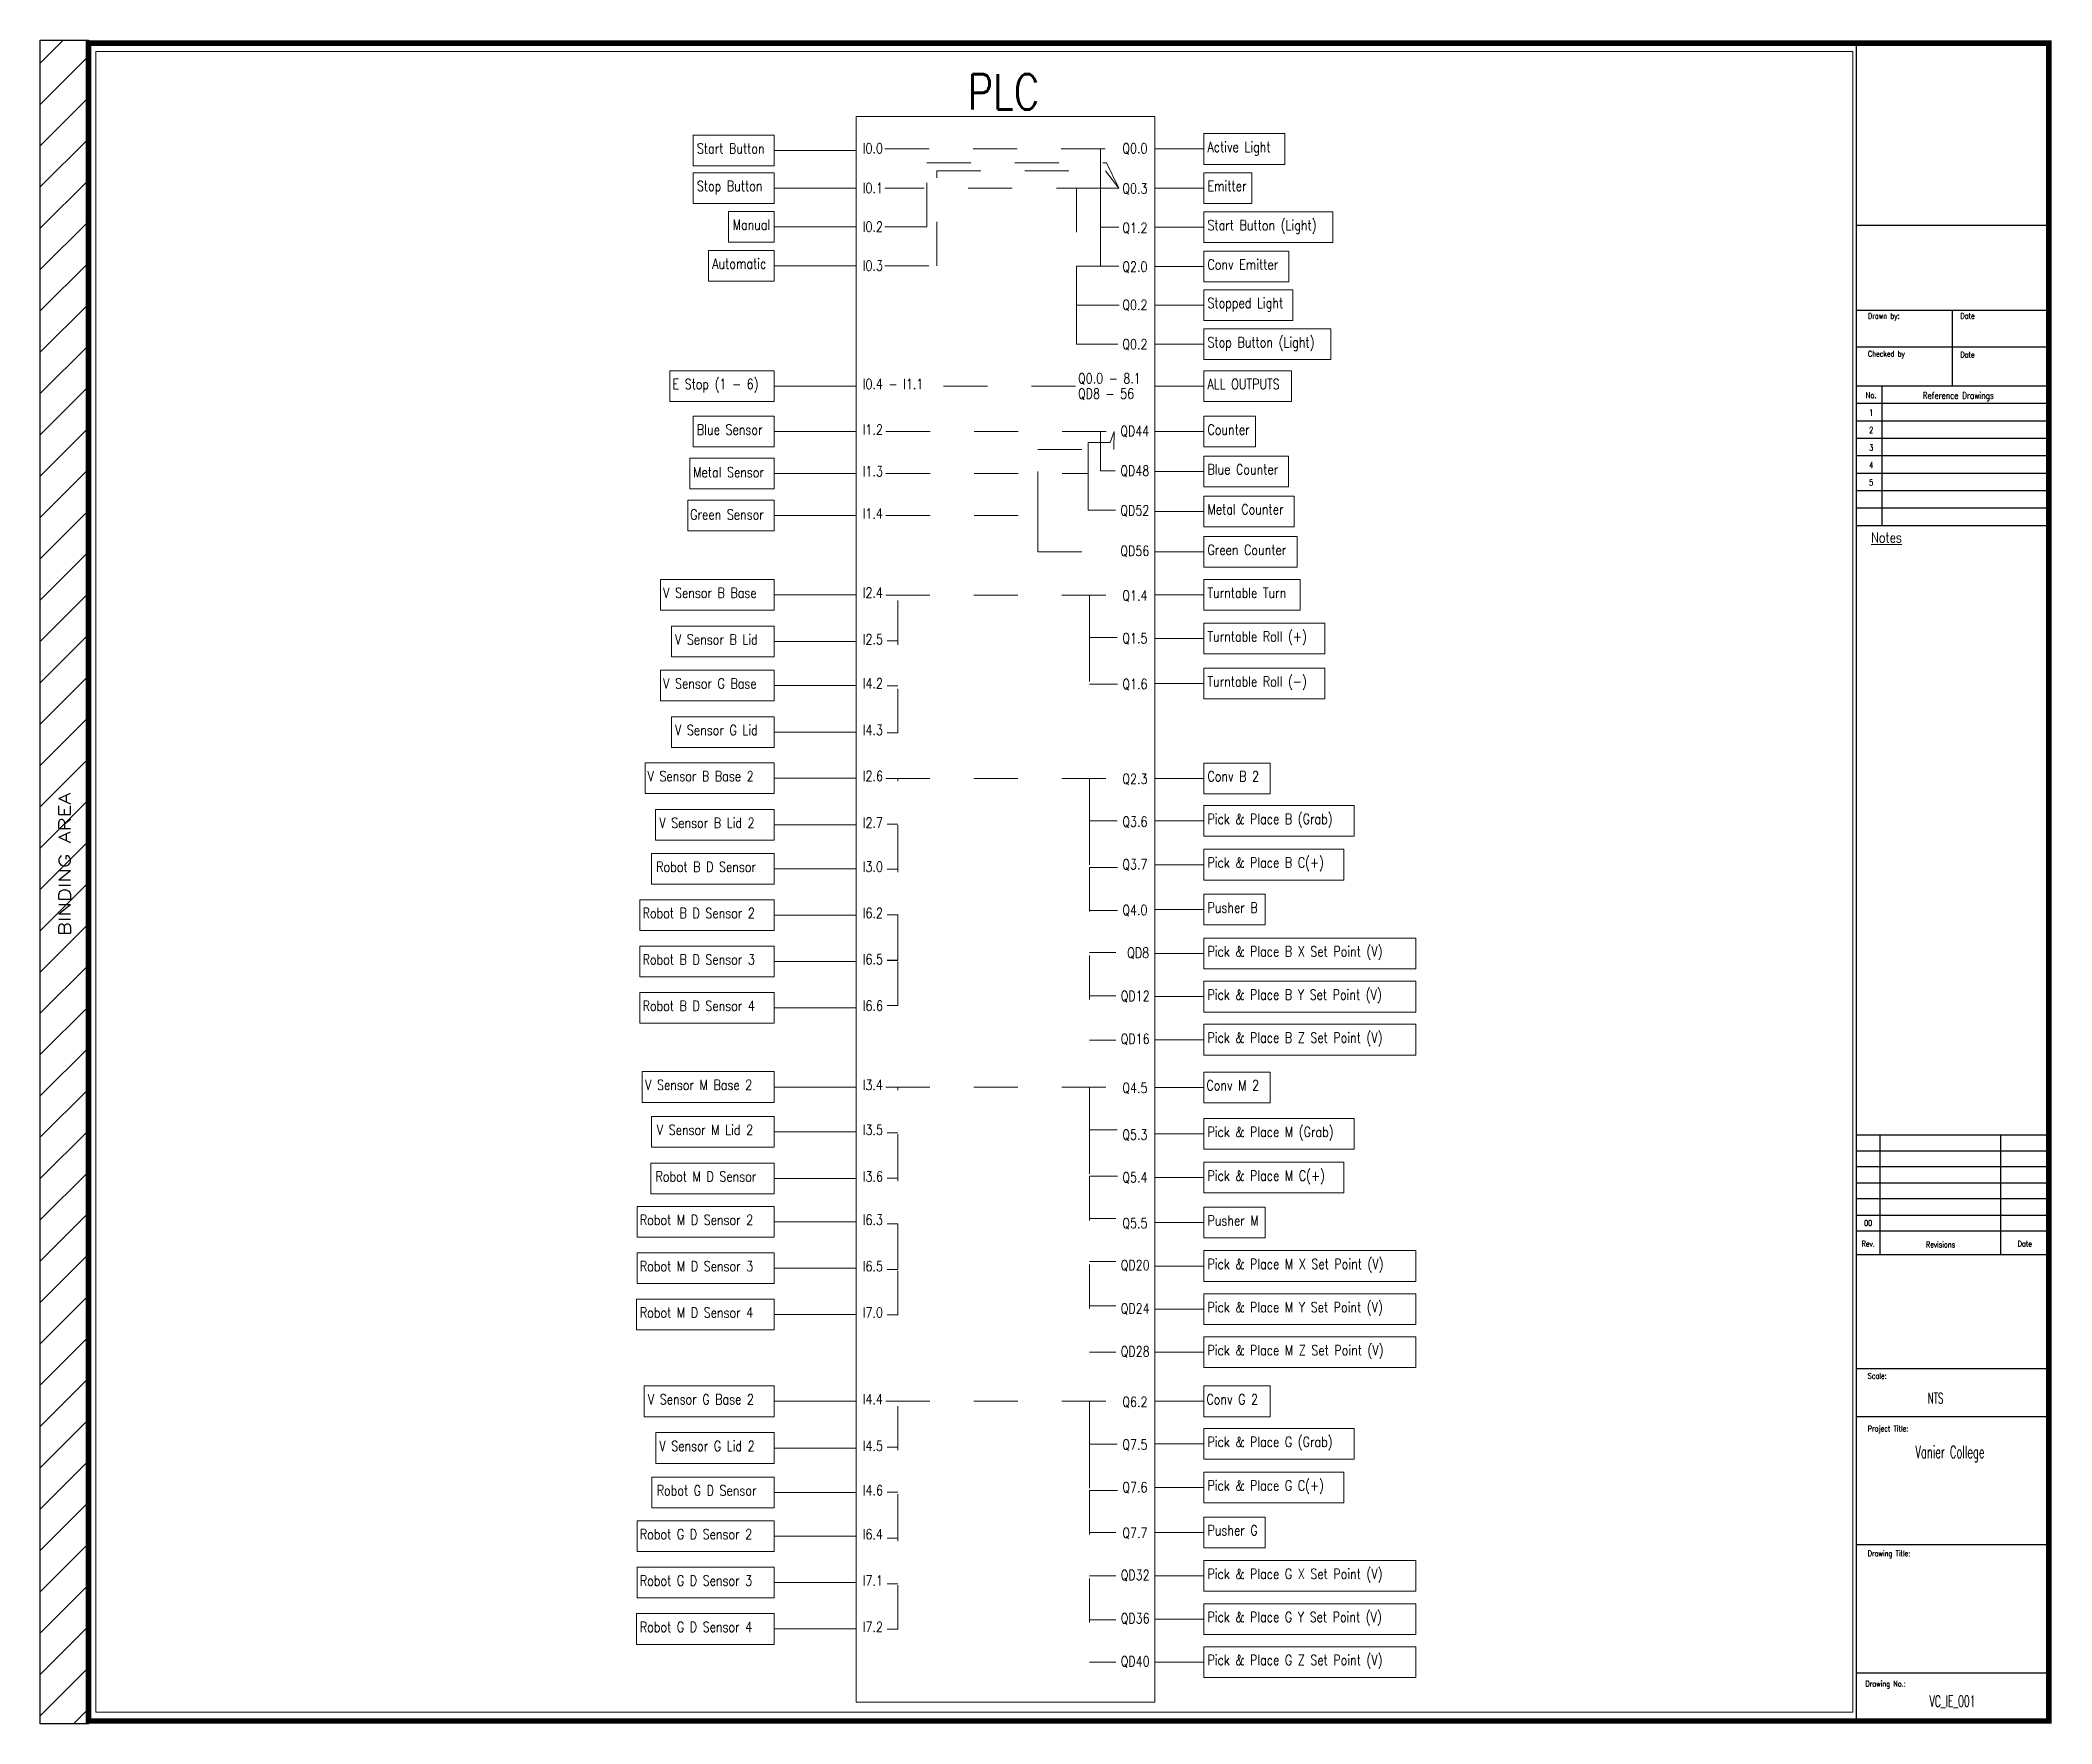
# Paper-space layout 'VC IET ANSI A Template (metric)' of a CAD drawing. Header units: inches. Extents: x 2.52 to 12.03, y 1.08 to 9.04.
# The model-space entities are those that its viewports show. They can reach past a viewport. Long polylines and large blocks are cut down to what shows.
import ezdxf
from ezdxf.enums import TextEntityAlignment as Align

# ---------------------------------------------------------------- set-up
doc = ezdxf.new("R2010")
doc.units = ezdxf.units.IN
doc.header["$LTSCALE"] = 0.5
doc.linetypes.add('HIDDEN2', pattern=[0.1875, 0.125, -0.0625])
doc.layers.add('TEXT', color=7, linetype='Continuous')
doc.styles.add('80', font='simplex.shx', dxfattribs={"width": 0.8, "height": 0.1})
doc.styles.add('RMOC', font='romans.shx', dxfattribs={"width": 0.8})
doc.styles.add('ROMANS', font='ROMANS.shx', dxfattribs={"width": 0.8, "height": 0.09375})
doc.styles.get("Standard").update_dxf_attribs({"font": 'romans.shx', "width": 0.8})

# ---------------------------------------------------------------- blocks, each defined once
blk = doc.blocks.new('FRAME TEMPLATE COPY')
h = blk.add_hatch()
h.set_pattern_fill('ANSI31', color=256, scale=1.957867, style=0)
h.set_pattern_definition([(45, (4.66092, -0.6011), (-0.1730526, 0.1730526), [])])
h.paths.add_polyline_path([(0.756, 10.61), (0.352, 10.61), (0.352, 0), (0.756, 0)])
h.paths.add_polyline_path([(0.63, 4.891), (0.63, 5.943), (0.483, 5.943), (0.483, 4.891)], flags=24)
at = {"color": 7, "linetype": 'Continuous', "lineweight": -3}
for p, q in [((15.56, 10.592), (15.56, 0.017)), ((15.56, 9.444), (17.175, 9.444)), ((15.56, 8.909), (17.175, 8.909)), ((16.364, 8.909), (16.364, 8.43)), ((17.175, 8.675), (15.56, 8.675)), ((17.175, 8.43), (15.56, 8.43)), ((15.56, 3.711), (17.175, 3.711)), ((15.762, 2.954), (15.762, 3.711)), ((16.771, 2.954), (16.771, 3.711)), ((15.56, 3.61), (17.175, 3.61)), ((17.175, 3.509), (15.56, 3.509)), ((15.56, 3.408), (17.175, 3.408)), ((17.175, 3.307), (15.56, 3.307)), ((15.56, 3.206), (17.175, 3.206)), ((17.175, 3.105), (15.56, 3.105)), ((15.56, 2.238), (17.175, 2.238)), ((17.175, 1.935), (15.56, 1.935)), ((17.175, 1.128), (15.56, 1.128)), ((15.56, 0.32), (17.175, 0.32))]:
    blk.add_line(p, q, dxfattribs=at)
at = {"linetype": 'Continuous', "lineweight": -3}
for p, q in [((15.774, 8.43), (15.774, 7.55)), ((17.175, 8.32), (15.56, 8.32)), ((17.134, 8.32), (15.594, 8.32)), ((17.175, 8.21), (15.56, 8.21)), ((17.175, 8.1), (15.56, 8.1)), ((17.175, 7.99), (15.56, 7.99)), ((17.175, 7.88), (15.56, 7.88)), ((17.175, 7.77), (15.56, 7.77)), ((17.175, 7.66), (15.56, 7.66)), ((17.175, 7.55), (15.56, 7.55))]:
    blk.add_line(p, q, dxfattribs=at)
at = {"color": 7, "lineweight": -3}
blk.add_line((17.175, 2.954), (15.56, 2.954), dxfattribs=at)
blk.add_lwpolyline([(0.756, 0), (0.352, 0), (0.352, 10.61), (0.756, 10.61)], close=True)
at = {"const_width": 0.0353}
blk.add_lwpolyline([(0.756, 0.017), (17.175, 0.017), (17.175, 10.592), (0.756, 10.592)], close=True, dxfattribs=at)
at = {"color": 7, "lineweight": 13, "style": 'RMOC'}
for s, height, p in [('Drawn by:', 0.0358, (15.659, 8.855)), ('Date', 0.0358, (16.433, 8.855)), ('Checked by', 0.0358, (15.659, 8.616)), ('Date', 0.0358, (16.433, 8.61)), ('Scale:', 0.0358, (15.657, 2.174)), ('Project Title:', 0.03581, (15.657, 1.842)), ('Drawing Title:', 0.03581, (15.657, 1.055)), ('Drawing No.:', 0.03581, (15.638, 0.234))]:
    blk.add_text(s, height=height, dxfattribs=at).set_placement(p)
at = {"color": 7, "linetype": 'Continuous', "lineweight": 13}
blk.add_text('BINDING AREA', height=0.09797, rotation=90, dxfattribs=at).set_placement((0.557, 5.417), align=Align.MIDDLE)
at = {"color": 7, "lineweight": 13}
for s, height, style, p in [('00', 0.0353, '80', (15.661, 3.156)), ('Rev.', 0.0358, 'RMOC', (15.661, 3.025)), ('Date', 0.0358, 'RMOC', (16.973, 3.025)), ('Revisions', 0.0358, 'RMOC', (16.267, 3.02))]:
    blk.add_text(s, height=height, dxfattribs=dict(at, style=style)).set_placement(p, align=Align.MIDDLE_CENTER)
for s, insert, char_height, width, attachment_point in [('No.', (15.686, 8.373), 0.0388, 0.17547, 5), ('Reference Drawings', (16.416, 8.364), 0.04233, 0.8964, 5), ('1', (15.686, 8.263), 0.0388, 0.17547, 5), ('2', (15.686, 8.153), 0.0388, 0.17547, 5), ('3', (15.686, 8.043), 0.0388, 0.17547, 5), ('4', (15.686, 7.933), 0.0388, 0.17547, 5), ('5', (15.686, 7.823), 0.0388, 0.17547, 5), ('{\\LNotes}', (15.686, 7.476), 0.064, 0.8964, 4)]:
    blk.add_mtext(s, dxfattribs=dict(at, insert=insert, char_height=char_height, width=width, attachment_point=attachment_point))
at = {"lineweight": 0, "width": 0.8}
blk.add_attdef('SCALE', (16.158, 2.018), '', height=0.1, dxfattribs=at)
at = {"layer": 'TEXT', "color": 7, "style": '80', "width": 0.8}
for tag, p in [('DRAWN_BY', (15.666, 8.704)), ('DATE_DRAWN', (16.441, 8.704)), ('CHECKED_BY', (15.666, 8.459)), ('DATE_CHECKED', (16.441, 8.459)), ('REF_DRAWINGS', (15.805, 8.244)), ('REF_DRAWINGS_2', (15.805, 8.134)), ('REF_DRAWINGS_3', (15.805, 8.024)), ('REF_DRAWINGS_4', (15.805, 7.913)), ('REF_DRAWINGS_5', (15.805, 7.803)), ('REV_NO-05', (15.602, 3.637)), ('REV-05', (15.804, 3.637)), ('DATE_REVISED_05', (16.802, 3.634)), ('REV_NO-04', (15.602, 3.536)), ('REV-04', (15.804, 3.536)), ('DATE_REVISED_04', (16.802, 3.533)), ('REV_NO-03', (15.602, 3.435)), ('REV-03', (15.804, 3.435)), ('DATE_REVISED_03', (16.802, 3.432)), ('REV_NO-02', (15.602, 3.334)), ('REV-02', (15.804, 3.334)), ('DATE_REVISED_02', (16.802, 3.331)), ('REV_NO-01', (15.602, 3.233)), ('REV-01', (15.804, 3.233)), ('REVISIONS', (15.804, 3.132)), ('DATE_REVISED_01', (16.802, 3.23)), ('DATE_REVISED', (16.802, 3.129))]:
    blk.add_attdef(tag, p, '', height=0.0441, dxfattribs=at)
at = {"layer": 'TEXT', "color": 7, "style": 'ROMANS', "width": 0.8}
for tag, height, p in [('PROJECT_TITLE_1', 0.0761, (16.346, 1.674)), ('PROJECT_TITLE_2', 0.0761, (16.346, 1.539)), ('PROJECT_TITLE_3', 0.0761, (16.346, 1.404)), ('PROJECT_TITLE_4', 0.0761, (16.346, 1.271)), ('DRAWING_TITLE_1', 0.0836, (16.358, 0.867)), ('DRAWING_TITLE_2', 0.0836, (16.358, 0.728)), ('DRAWING_TITLE_3', 0.0836, (16.358, 0.586)), ('DRAWING_TITLE_4', 0.0836, (16.358, 0.456)), ('DRAWING', 0.071, (16.368, 0.107))]:
    blk.add_attdef(tag, text='', height=height, dxfattribs=at).set_placement(p, align=Align.CENTER)

msp = doc.modelspace()

# ---------------------------------------------------------------- linework, layer by layer
at = {"lineweight": 0}
for p, q in [((-38.477, 176.359), (-37.67, 176.359)), ((-38.477, 175.99), (-37.67, 175.99)), ((-34.735, 175.99), (-34.253, 175.99)), ((-38.477, 175.609), (-37.67, 175.609)), ((-34.735, 175.604), (-34.253, 175.604)), ((-38.477, 175.226), (-37.67, 175.226)), ((-34.735, 175.218), (-34.253, 175.218)), ((-34.735, 174.839), (-34.253, 174.839)), ((-34.735, 174.453), (-34.253, 174.453)), ((-38.477, 174.042), (-37.67, 174.042)), ((-34.735, 174.042), (-34.253, 174.042)), ((-38.477, 173.594), (-37.67, 173.594)), ((-38.477, 173.183), (-37.67, 173.183)), ((-38.477, 172.768), (-37.67, 172.768)), ((-38.477, 171.989), (-37.67, 171.989)), ((-38.477, 171.53), (-37.67, 171.53)), ((-38.477, 171.097), (-37.67, 171.097)), ((-38.477, 170.639), (-37.67, 170.639)), ((-38.477, 170.186), (-37.67, 170.186)), ((-38.477, 169.727), (-37.67, 169.727)), ((-38.477, 169.294), (-37.67, 169.294)), ((-38.477, 168.839), (-37.67, 168.839)), ((-38.477, 168.383), (-37.67, 168.383)), ((-38.477, 167.927), (-37.67, 167.927)), ((-38.477, 167.148), (-37.67, 167.148)), ((-38.477, 166.707), (-37.67, 166.707)), ((-38.477, 166.248), (-37.67, 166.248)), ((-38.477, 165.822), (-37.67, 165.822)), ((-38.477, 165.366), (-37.67, 165.366)), ((-38.477, 164.91), (-37.67, 164.91)), ((-38.477, 164.057), (-37.67, 164.057)), ((-38.477, 163.598), (-37.67, 163.598)), ((-38.477, 163.161), (-37.67, 163.161)), ((-38.477, 162.73), (-37.67, 162.73)), ((-38.477, 162.274), (-37.67, 162.274)), ((-38.477, 161.818), (-37.67, 161.818))]:
    msp.add_line(p, q, dxfattribs=at)
at = {"linetype": 'HIDDEN2', "lineweight": 0}
for p, q in [((-37.388, 176.374), (-35.081, 176.374)), ((-35.27, 176.374), (-35.27, 175.99)), ((-35.087, 175.99), (-35.27, 175.99)), ((-35.27, 175.99), (-35.27, 175.605)), ((-35.087, 175.605), (-35.27, 175.605)), ((-35.27, 175.605), (-35.27, 175.22)), ((-35.087, 175.22), (-35.27, 175.22))]:
    msp.add_line(p, q, dxfattribs=at)
at = {"color": 252, "linetype": 'HIDDEN2', "lineweight": 0, "true_color": 0x939598}
for p, q in [((-36.977, 175.609), (-36.977, 176.237)), ((-36.977, 176.237), (-35.21, 176.237)), ((-35.21, 176.237), (-35.087, 175.99)), ((-37.389, 175.609), (-36.977, 175.609))]:
    msp.add_line(p, q, dxfattribs=at)
at = {"color": 7, "lineweight": 0}
for p, q in [((-34.735, 176.374), (-34.253, 176.374)), ((-34.735, 173.594), (-34.253, 173.594)), ((-34.735, 173.203), (-34.253, 173.203)), ((-34.735, 172.81), (-34.253, 172.81)), ((-34.735, 172.411), (-34.253, 172.411)), ((-34.735, 171.989), (-34.253, 171.989)), ((-34.735, 171.559), (-34.253, 171.559)), ((-34.735, 171.117), (-34.253, 171.117)), ((-34.735, 170.184), (-34.253, 170.184)), ((-34.735, 169.765), (-34.253, 169.765)), ((-34.735, 169.335), (-34.253, 169.335)), ((-34.735, 168.893), (-34.253, 168.893)), ((-34.735, 168.462), (-34.253, 168.462)), ((-34.735, 168.037), (-34.253, 168.037)), ((-34.735, 167.614), (-34.253, 167.614)), ((-34.735, 167.145), (-34.253, 167.145)), ((-34.735, 166.687), (-34.253, 166.687)), ((-34.735, 166.257), (-34.253, 166.257)), ((-34.735, 165.815), (-34.253, 165.815)), ((-34.735, 165.388), (-34.253, 165.388)), ((-34.735, 164.963), (-34.253, 164.963)), ((-34.735, 164.54), (-34.253, 164.54)), ((-34.735, 164.057), (-34.253, 164.057)), ((-34.735, 163.639), (-34.253, 163.639)), ((-34.735, 163.21), (-34.253, 163.21)), ((-34.735, 162.768), (-34.253, 162.768)), ((-34.735, 162.34), (-34.253, 162.34)), ((-34.735, 161.916), (-34.253, 161.916)), ((-34.735, 161.493), (-34.253, 161.493))]:
    msp.add_line(p, q, dxfattribs=at)
at = {"color": 251, "linetype": 'HIDDEN2', "lineweight": 0, "true_color": 0x636466}
for p, q in [((-36.879, 175.224), (-36.879, 176.158)), ((-36.879, 176.158), (-35.22, 176.158)), ((-35.22, 176.158), (-35.087, 175.99)), ((-37.389, 175.224), (-36.879, 175.224))]:
    msp.add_line(p, q, dxfattribs=at)
at = {"color": 9, "linetype": 'HIDDEN2', "lineweight": 0, "true_color": 0xc7c8ca}
for p, q in [((-35.27, 175.99), (-37.389, 175.99)), ((-35.505, 175.99), (-35.505, 175.22)), ((-35.27, 175.22), (-35.505, 175.22)), ((-35.505, 175.22), (-35.505, 174.837)), ((-35.505, 174.837), (-35.085, 174.837)), ((-35.505, 174.837), (-35.505, 174.453)), ((-35.505, 174.453), (-35.099, 174.453))]:
    msp.add_line(p, q, dxfattribs=at)
at = {"color": 1, "linetype": 'HIDDEN2', "lineweight": 0}
msp.add_line((-35.513, 174.042), (-36.888, 174.042), dxfattribs=at)
at = {"color": 51, "linetype": 'HIDDEN2', "lineweight": 0, "true_color": 0xf7f281}
for p, q in [((-37.378, 173.594), (-35.134, 173.594)), ((-35.27, 173.594), (-35.27, 173.209)), ((-35.124, 173.209), (-35.27, 173.209))]:
    msp.add_line(p, q, dxfattribs=at)
at = {"color": 41, "linetype": 'HIDDEN2', "lineweight": 0, "true_color": 0xf4ee51}
for p, q in [((-35.391, 173.181), (-35.391, 173.488)), ((-35.391, 173.488), (-35.175, 173.488)), ((-35.175, 173.488), (-35.134, 173.594)), ((-37.378, 173.181), (-35.391, 173.181)), ((-35.391, 173.181), (-35.391, 172.822)), ((-35.391, 172.822), (-35.122, 172.822))]:
    msp.add_line(p, q, dxfattribs=at)
at = {"color": 2, "linetype": 'HIDDEN2', "lineweight": 0, "true_color": 0xf1eb1f}
for p, q in [((-35.137, 173.42), (-35.134, 173.594)), ((-35.886, 172.769), (-35.886, 173.42)), ((-35.886, 173.42), (-35.137, 173.42)), ((-37.378, 172.769), (-35.886, 172.769)), ((-35.886, 172.769), (-35.886, 172.411)), ((-35.886, 172.411), (-35.119, 172.411))]:
    msp.add_line(p, q, dxfattribs=at)
at = {"color": 40, "linetype": 'HIDDEN2', "lineweight": 0, "true_color": 0xf8d731}
for p, q in [((-37.381, 171.987), (-35.124, 171.987)), ((-37.263, 170.633), (-37.263, 171.987)), ((-35.378, 171.987), (-35.378, 171.568)), ((-37.263, 171.538), (-37.366, 171.538)), ((-35.378, 171.568), (-35.104, 171.568)), ((-35.378, 171.568), (-35.378, 171.111)), ((-37.263, 171.093), (-37.366, 171.093)), ((-35.378, 171.111), (-35.1, 171.111)), ((-37.263, 170.633), (-37.366, 170.633))]:
    msp.add_line(p, q, dxfattribs=at)
at = {"color": 31, "linetype": 'HIDDEN2', "lineweight": 0, "true_color": 0xfecc66}
for p, q in [((-37.381, 170.184), (-35.124, 170.184)), ((-37.263, 169.29), (-37.263, 170.184)), ((-35.378, 170.184), (-35.378, 169.765)), ((-37.263, 169.735), (-37.366, 169.735)), ((-35.378, 169.765), (-35.104, 169.765)), ((-35.378, 169.765), (-35.378, 169.308)), ((-37.263, 169.29), (-37.366, 169.29)), ((-37.263, 168.397), (-37.263, 169.29)), ((-35.378, 169.308), (-35.1, 169.308)), ((-35.378, 169.308), (-35.378, 167.609)), ((-37.263, 168.841), (-37.366, 168.841)), ((-37.263, 167.95), (-37.263, 168.844)), ((-35.378, 168.884), (-35.1, 168.884)), ((-37.263, 168.397), (-37.366, 168.397)), ((-37.263, 168.394), (-37.366, 168.394)), ((-35.378, 168.47), (-35.117, 168.47)), ((-37.263, 167.95), (-37.366, 167.95)), ((-35.378, 168.044), (-35.117, 168.044)), ((-35.378, 167.609), (-35.117, 167.609))]:
    msp.add_line(p, q, dxfattribs=at)
at = {"color": 30, "linetype": 'HIDDEN2', "lineweight": 0, "true_color": 0xf8991e}
for p, q in [((-37.381, 167.146), (-35.124, 167.146)), ((-37.263, 166.252), (-37.263, 167.146)), ((-35.378, 167.146), (-35.378, 166.727)), ((-37.263, 166.697), (-37.366, 166.697)), ((-35.378, 166.727), (-35.104, 166.727)), ((-35.378, 166.727), (-35.378, 166.27)), ((-37.263, 166.252), (-37.366, 166.252)), ((-37.263, 165.358), (-37.263, 166.252)), ((-35.378, 166.27), (-35.1, 166.27)), ((-35.378, 166.27), (-35.378, 164.541)), ((-37.263, 165.803), (-37.366, 165.803)), ((-37.263, 164.909), (-37.263, 165.803)), ((-35.378, 165.856), (-35.117, 165.856)), ((-35.378, 165.431), (-35.117, 165.431)), ((-37.263, 165.353), (-37.366, 165.353)), ((-35.378, 164.996), (-35.117, 164.996)), ((-37.263, 164.909), (-37.366, 164.909)), ((-35.378, 164.541), (-35.117, 164.541))]:
    msp.add_line(p, q, dxfattribs=at)
at = {"color": 30, "linetype": 'HIDDEN2', "lineweight": 0, "true_color": 0xf26722}
for p, q in [((-37.381, 164.057), (-35.124, 164.057)), ((-37.263, 162.711), (-37.263, 164.057)), ((-35.378, 164.057), (-35.378, 163.637)), ((-37.263, 163.607), (-37.366, 163.607)), ((-35.378, 163.637), (-35.104, 163.637)), ((-35.378, 163.637), (-35.378, 163.18)), ((-35.378, 163.18), (-35.1, 163.18)), ((-35.378, 163.18), (-35.378, 161.493)), ((-37.263, 163.163), (-37.366, 163.163)), ((-37.263, 162.711), (-37.366, 162.711)), ((-37.263, 161.817), (-37.263, 162.711)), ((-35.378, 162.767), (-35.117, 162.767)), ((-37.263, 162.261), (-37.366, 162.261)), ((-35.378, 162.342), (-35.117, 162.342)), ((-37.263, 161.817), (-37.366, 161.817)), ((-35.378, 161.907), (-35.117, 161.907)), ((-35.378, 161.493), (-35.117, 161.493))]:
    msp.add_line(p, q, dxfattribs=at)
at = {"lineweight": 0}
for points in [[(-37.67, 176.694), (-34.735, 176.694), (-34.735, 161.099), (-37.67, 161.099)], [(-39.274, 176.51), (-38.477, 176.51), (-38.477, 176.208), (-39.274, 176.208)], [(-34.253, 176.525), (-33.457, 176.525), (-33.457, 176.223), (-34.253, 176.223)], [(-39.274, 176.141), (-38.477, 176.141), (-38.477, 175.838), (-39.274, 175.838)], [(-34.253, 176.141), (-33.781, 176.141), (-33.781, 175.838), (-34.253, 175.838)], [(-38.928, 175.76), (-38.477, 175.76), (-38.477, 175.458), (-38.928, 175.458)], [(-34.253, 175.755), (-32.985, 175.755), (-32.985, 175.453), (-34.253, 175.453)], [(-39.124, 175.377), (-38.477, 175.377), (-38.477, 175.075), (-39.124, 175.075)], [(-34.253, 175.369), (-33.418, 175.369), (-33.418, 175.067), (-34.253, 175.067)], [(-34.253, 174.99), (-33.376, 174.99), (-33.376, 174.688), (-34.253, 174.688)], [(-34.253, 174.604), (-33.005, 174.604), (-33.005, 174.302), (-34.253, 174.302)], [(-39.503, 174.193), (-38.477, 174.193), (-38.477, 173.891), (-39.503, 173.891)], [(-34.253, 174.193), (-33.391, 174.193), (-33.391, 173.891), (-34.253, 173.891)], [(-39.274, 173.745), (-38.477, 173.745), (-38.477, 173.443), (-39.274, 173.443)], [(-34.253, 173.745), (-33.744, 173.745), (-33.744, 173.443), (-34.253, 173.443)], [(-39.307, 173.334), (-38.477, 173.334), (-38.477, 173.032), (-39.307, 173.032)], [(-34.253, 173.354), (-33.42, 173.354), (-33.42, 173.052), (-34.253, 173.052)], [(-39.326, 172.919), (-38.477, 172.919), (-38.477, 172.617), (-39.326, 172.617)], [(-34.253, 172.961), (-33.365, 172.961), (-33.365, 172.658), (-34.253, 172.658)], [(-34.253, 172.562), (-33.334, 172.562), (-33.334, 172.26), (-34.253, 172.26)], [(-39.595, 172.14), (-38.477, 172.14), (-38.477, 171.838), (-39.595, 171.838)], [(-34.253, 172.14), (-33.307, 172.14), (-33.307, 171.838), (-34.253, 171.838)], [(-34.253, 171.71), (-33.064, 171.71), (-33.064, 171.408), (-34.253, 171.408)], [(-39.487, 171.681), (-38.477, 171.681), (-38.477, 171.379), (-39.487, 171.379)], [(-39.595, 171.248), (-38.477, 171.248), (-38.477, 170.946), (-39.595, 170.946)], [(-34.253, 171.268), (-33.064, 171.268), (-33.064, 170.966), (-34.253, 170.966)], [(-39.487, 170.79), (-38.477, 170.79), (-38.477, 170.487), (-39.487, 170.487)], [(-39.747, 170.337), (-38.477, 170.337), (-38.477, 170.035), (-39.747, 170.035)], [(-34.253, 170.335), (-33.599, 170.335), (-33.599, 170.033), (-34.253, 170.033)], [(-34.253, 169.916), (-32.775, 169.916), (-32.775, 169.614), (-34.253, 169.614)], [(-39.644, 169.878), (-38.477, 169.878), (-38.477, 169.576), (-39.644, 169.576)], [(-39.684, 169.445), (-38.477, 169.445), (-38.477, 169.143), (-39.684, 169.143)], [(-34.253, 169.487), (-32.875, 169.487), (-32.875, 169.184), (-34.253, 169.184)], [(-39.798, 168.99), (-38.477, 168.99), (-38.477, 168.688), (-39.798, 168.688)], [(-34.253, 169.045), (-33.648, 169.045), (-33.648, 168.742), (-34.253, 168.742)], [(-39.798, 168.534), (-38.477, 168.534), (-38.477, 168.232), (-39.798, 168.232)], [(-34.253, 168.613), (-32.168, 168.613), (-32.168, 168.31), (-34.253, 168.31)], [(-34.253, 168.188), (-32.168, 168.188), (-32.168, 167.886), (-34.253, 167.886)], [(-39.798, 168.078), (-38.477, 168.078), (-38.477, 167.776), (-39.798, 167.776)], [(-34.253, 167.765), (-32.168, 167.765), (-32.168, 167.463), (-34.253, 167.463)], [(-39.777, 167.3), (-38.477, 167.3), (-38.477, 166.997), (-39.777, 166.997)], [(-34.253, 167.296), (-33.599, 167.296), (-33.599, 166.994), (-34.253, 166.994)], [(-39.685, 166.858), (-38.477, 166.858), (-38.477, 166.556), (-39.685, 166.556)], [(-34.253, 166.838), (-32.775, 166.838), (-32.775, 166.536), (-34.253, 166.536)], [(-39.691, 166.4), (-38.477, 166.4), (-38.477, 166.097), (-39.691, 166.097)], [(-34.253, 166.408), (-32.875, 166.408), (-32.875, 166.106), (-34.253, 166.106)], [(-39.825, 165.973), (-38.477, 165.973), (-38.477, 165.671), (-39.825, 165.671)], [(-34.253, 165.966), (-33.648, 165.966), (-33.648, 165.664), (-34.253, 165.664)], [(-39.825, 165.517), (-38.477, 165.517), (-38.477, 165.215), (-39.825, 165.215)], [(-34.253, 165.539), (-32.168, 165.539), (-32.168, 165.237), (-34.253, 165.237)], [(-39.83, 165.061), (-38.477, 165.061), (-38.477, 164.759), (-39.83, 164.759)], [(-34.253, 165.114), (-32.168, 165.114), (-32.168, 164.812), (-34.253, 164.812)], [(-34.253, 164.691), (-32.168, 164.691), (-32.168, 164.389), (-34.253, 164.389)], [(-39.757, 164.208), (-38.477, 164.208), (-38.477, 163.906), (-39.757, 163.906)], [(-34.253, 164.208), (-33.599, 164.208), (-33.599, 163.906), (-34.253, 163.906)], [(-34.253, 163.79), (-32.775, 163.79), (-32.775, 163.488), (-34.253, 163.488)], [(-39.641, 163.749), (-38.477, 163.749), (-38.477, 163.447), (-39.641, 163.447)], [(-39.679, 163.312), (-38.477, 163.312), (-38.477, 163.01), (-39.679, 163.01)], [(-34.253, 163.361), (-32.875, 163.361), (-32.875, 163.059), (-34.253, 163.059)], [(-39.825, 162.881), (-38.477, 162.881), (-38.477, 162.579), (-39.825, 162.579)], [(-34.253, 162.919), (-33.648, 162.919), (-33.648, 162.617), (-34.253, 162.617)], [(-39.825, 162.425), (-38.477, 162.425), (-38.477, 162.123), (-39.825, 162.123)], [(-34.253, 162.491), (-32.168, 162.491), (-32.168, 162.189), (-34.253, 162.189)], [(-34.253, 162.067), (-32.168, 162.067), (-32.168, 161.765), (-34.253, 161.765)], [(-39.83, 161.969), (-38.477, 161.969), (-38.477, 161.667), (-39.83, 161.667)], [(-34.253, 161.644), (-32.168, 161.644), (-32.168, 161.342), (-34.253, 161.342)]]:
    msp.add_lwpolyline(points, close=True, dxfattribs=at)

# ---------------------------------------------------------------- texts
at = {"lineweight": 0, "attachment_point": 1}
for s, width, gutter_width, insert, char_height in [('PLC', 11.96663, 1.744, (-36.576, 177.11), 0.3489), ('Active Light', 38.43618, 0.5, (-34.217, 176.444), 0.1), ('Start Button', 38.43618, 0.5, (-39.237, 176.429), 0.1), ('I0.0', 0.84274, 0.5, (-37.607, 176.43), 0.1), ('Q0.0', 0.84274, 0.5, (-35.054, 176.43), 0.1), ('Stop Button', 38.43618, 0.5, (-39.237, 176.06), 0.1), ('I0.1', 0.84274, 0.5, (-37.607, 176.04), 0.1), ('Q0.3', 0.84274, 0.5, (-35.054, 176.036), 0.1), ('Emitter', 38.43618, 0.5, (-34.217, 176.06), 0.1), ('Manual', 38.43618, 0.5, (-38.886, 175.679), 0.1), ('I0.2', 0.84274, 0.5, (-37.607, 175.66), 0.1), ('Q1.2', 0.84274, 0.5, (-35.054, 175.648), 0.1), ('Start Button (Light)', 38.43618, 0.5, (-34.217, 175.674), 0.1), ('Automatic', 38.43618, 0.5, (-39.086, 175.296), 0.1), ('I0.3', 0.84274, 0.5, (-37.607, 175.277), 0.1), ('Q2.0', 0.84274, 0.5, (-35.054, 175.267), 0.1), ('Conv Emitter', 38.43618, 0.5, (-34.217, 175.288), 0.1), ('Q0.2', 0.84274, 0.5, (-35.054, 174.891), 0.1), ('Stopped Light', 38.43618, 0.5, (-34.217, 174.909), 0.1), ('Q0.2', 0.84274, 0.5, (-35.054, 174.504), 0.1), ('Stop Button (Light)', 38.43618, 0.5, (-34.217, 174.523), 0.1), ('E Stop (1 - 6)', 38.43618, 0.5, (-39.478, 174.112), 0.1), ('I0.4 - I1.1', 0.84274, 0.5, (-37.607, 174.113), 0.1), ('Q0.0 - 8.1', 0.84274, 0.5, (-35.49, 174.168), 0.1), ('ALL OUTPUTS', 38.43618, 0.5, (-34.217, 174.112), 0.1), ('QD8 - 56', 0.84274, 0.5, (-35.49, 174.018), 0.1), ('Blue Sensor', 38.43618, 0.5, (-39.237, 173.664), 0.1), ('I1.2', 0.84274, 0.5, (-37.607, 173.665), 0.1), ('Counter', 38.43618, 0.5, (-34.217, 173.664), 0.1), ('QD44', 0.84274, 0.5, (-35.074, 173.65), 0.1), ('Blue Counter', 38.43618, 0.5, (-34.217, 173.273), 0.1), ('Metal Sensor', 38.43618, 0.5, (-39.274, 173.245), 0.1), ('I1.3', 0.84274, 0.5, (-37.607, 173.254), 0.1), ('QD48', 0.84274, 0.5, (-35.074, 173.26), 0.1), ('Metal Counter', 38.43618, 0.5, (-34.217, 172.88), 0.1), ('Green Sensor', 38.43618, 0.5, (-39.303, 172.829), 0.1), ('I1.4', 0.84274, 0.5, (-37.607, 172.839), 0.1), ('QD52', 0.84274, 0.5, (-35.074, 172.869), 0.1), ('Green Counter', 38.43618, 0.5, (-34.217, 172.481), 0.1), ('QD56', 0.84274, 0.5, (-35.074, 172.471), 0.1), ('V Sensor B Base', 38.43618, 0.5, (-39.569, 172.059), 0.1), ('I2.4', 0.84274, 0.5, (-37.607, 172.06), 0.1), ('Q1.4', 0.84274, 0.5, (-35.054, 172.032), 0.1), ('Turntable Turn', 38.43618, 0.5, (-34.217, 172.059), 0.1), ('V Sensor B Lid', 38.43618, 0.5, (-39.452, 171.6), 0.1), ('I2.5', 0.84274, 0.5, (-37.607, 171.601), 0.1), ('Q1.5', 0.84274, 0.5, (-35.054, 171.612), 0.1), ('Turntable Roll (+)', 38.43618, 0.5, (-34.217, 171.629), 0.1), ('V Sensor G Base', 38.43618, 0.5, (-39.569, 171.167), 0.1), ('I4.2', 0.84274, 0.5, (-37.607, 171.168), 0.1), ('Q1.6', 0.84274, 0.5, (-35.054, 171.162), 0.1), ('Turntable Roll (-)', 38.43618, 0.5, (-34.217, 171.187), 0.1), ('V Sensor G Lid', 38.43618, 0.5, (-39.452, 170.709), 0.1), ('I4.3', 0.84274, 0.5, (-37.607, 170.709), 0.1), ('V Sensor B Base 2', 38.43618, 0.5, (-39.722, 170.256), 0.1), ('I2.6', 0.84274, 0.5, (-37.607, 170.257), 0.1), ('Q2.3', 0.84274, 0.5, (-35.054, 170.229), 0.1), ('Conv B 2', 38.43618, 0.5, (-34.217, 170.254), 0.1), ('V Sensor B Lid 2', 38.43618, 0.5, (-39.606, 169.797), 0.1), ('I2.7', 0.84274, 0.5, (-37.607, 169.798), 0.1), ('Q3.6', 0.84274, 0.5, (-35.054, 169.808), 0.1), ('Pick & Place B (Grab)', 38.43618, 0.5, (-34.217, 169.835), 0.1), ('Robot B D Sensor', 38.43618, 0.5, (-39.637, 169.364), 0.1), ('I3.0', 0.84274, 0.5, (-37.607, 169.365), 0.1), ('Q3.7', 0.84274, 0.5, (-35.054, 169.388), 0.1), ('Pick & Place B C(+)', 38.43618, 0.5, (-34.217, 169.406), 0.1), ('Q4.0', 0.84274, 0.5, (-35.054, 168.939), 0.1), ('Pusher B', 38.43618, 0.5, (-34.217, 168.963), 0.1), ('Robot B D Sensor 2', 38.43618, 0.5, (-39.771, 168.909), 0.1), ('I6.2', 0.84274, 0.5, (-37.607, 168.91), 0.1), ('QD8', 0.84274, 0.5, (-35.006, 168.519), 0.1), ('Pick & Place B X Set Point (V)', 38.43618, 0.5, (-34.217, 168.532), 0.1), ('Robot B D Sensor 3', 38.43618, 0.5, (-39.771, 168.453), 0.1), ('I6.5', 0.84274, 0.5, (-37.607, 168.454), 0.1), ('Pick & Place B Y Set Point (V)', 38.43618, 0.5, (-34.217, 168.107), 0.1), ('Robot B D Sensor 4', 38.43618, 0.5, (-39.771, 167.997), 0.1), ('I6.6', 0.84274, 0.5, (-37.607, 167.998), 0.1), ('QD12', 0.84274, 0.5, (-35.07, 168.094), 0.1), ('QD16', 0.84274, 0.5, (-35.07, 167.672), 0.1), ('Pick & Place B Z Set Point (V)', 38.43618, 0.5, (-34.217, 167.684), 0.1), ('V Sensor M Base 2 ', 38.43618, 0.5, (-39.746, 167.219), 0.1), ('I3.4', 0.84274, 0.5, (-37.607, 167.219), 0.1), ('Q4.5', 0.84274, 0.5, (-35.054, 167.19), 0.1), ('Conv M 2', 38.43618, 0.5, (-34.227, 167.215), 0.1), ('V Sensor M Lid 2', 38.43618, 0.5, (-39.631, 166.777), 0.1), ('I3.5', 0.84274, 0.5, (-37.607, 166.778), 0.1), ('Pick & Place M (Grab)', 38.43618, 0.5, (-34.217, 166.757), 0.1), ('Q5.3', 0.84274, 0.5, (-35.054, 166.73), 0.1), ('Pick & Place M C(+)', 38.43618, 0.5, (-34.217, 166.327), 0.1), ('Robot M D Sensor', 38.43618, 0.5, (-39.644, 166.319), 0.1), ('I3.6', 0.84274, 0.5, (-37.607, 166.319), 0.1), ('Q5.4', 0.84274, 0.5, (-35.054, 166.31), 0.1), ('Robot M D Sensor 2', 38.43618, 0.5, (-39.798, 165.892), 0.1), ('I6.3', 0.84274, 0.5, (-37.607, 165.893), 0.1), ('Q5.5', 0.84274, 0.5, (-35.054, 165.86), 0.1), ('Pusher M', 38.43618, 0.5, (-34.217, 165.885), 0.1), ('Robot M D Sensor 3', 38.43618, 0.5, (-39.798, 165.436), 0.1), ('I6.5', 0.84274, 0.5, (-37.607, 165.437), 0.1), ('QD20', 0.84274, 0.5, (-35.07, 165.447), 0.1), ('Pick & Place M X Set Point (V)', 38.43618, 0.5, (-34.217, 165.458), 0.1), ('Robot M D Sensor 4', 38.43618, 0.5, (-39.798, 164.98), 0.1), ('I7.0', 0.84274, 0.5, (-37.607, 164.981), 0.1), ('QD24', 0.84274, 0.5, (-35.07, 165.02), 0.1), ('Pick & Place M Y Set Point (V)', 38.43618, 0.5, (-34.217, 165.033), 0.1), ('QD28', 0.84274, 0.5, (-35.07, 164.598), 0.1), ('Pick & Place M Z Set Point (V)', 38.43618, 0.5, (-34.217, 164.61), 0.1), ('V Sensor G Base 2', 38.43618, 0.5, (-39.719, 164.127), 0.1), ('I4.4', 0.84274, 0.5, (-37.607, 164.128), 0.1), ('Q6.2', 0.84274, 0.5, (-35.054, 164.102), 0.1), ('Conv G 2', 38.43618, 0.5, (-34.227, 164.127), 0.1), ('V Sensor G Lid 2', 38.43618, 0.5, (-39.606, 163.668), 0.1), ('I4.5', 0.84274, 0.5, (-37.607, 163.669), 0.1), ('Q7.5', 0.84274, 0.5, (-35.054, 163.682), 0.1), ('Pick & Place G (Grab)', 38.43618, 0.5, (-34.217, 163.709), 0.1), ('Robot G D Sensor', 38.43618, 0.5, (-39.632, 163.231), 0.1), ('I4.6', 0.84274, 0.5, (-37.607, 163.232), 0.1), ('Q7.6', 0.84274, 0.5, (-35.054, 163.262), 0.1), ('Pick & Place G C(+)', 38.43618, 0.5, (-34.217, 163.28), 0.1), ('Robot G D Sensor 2', 38.43618, 0.5, (-39.798, 162.8), 0.1), ('I6.4', 0.84274, 0.5, (-37.607, 162.801), 0.1), ('Q7.7', 0.84274, 0.5, (-35.054, 162.813), 0.1), ('Pusher G', 38.43618, 0.5, (-34.217, 162.838), 0.1), ('QD32', 0.84274, 0.5, (-35.07, 162.399), 0.1), ('Pick & Place G X Set Point (V)', 38.43618, 0.5, (-34.217, 162.41), 0.1), ('Robot G D Sensor 3', 38.43618, 0.5, (-39.798, 162.344), 0.1), ('I7.1', 0.84274, 0.5, (-37.607, 162.345), 0.1), ('Pick & Place G Y Set Point (V)', 38.43618, 0.5, (-34.217, 161.986), 0.1), ('Robot G D Sensor 4', 38.43618, 0.5, (-39.798, 161.888), 0.1), ('I7.2', 0.84274, 0.5, (-37.607, 161.889), 0.1), ('QD36', 0.84274, 0.5, (-35.07, 161.973), 0.1), ('QD40', 0.84274, 0.5, (-35.07, 161.55), 0.1), ('Pick & Place G Z Set Point (V)', 38.43618, 0.5, (-34.217, 161.563), 0.1)]:
    msp.add_mtext_dynamic_manual_height_columns(s, width=width, gutter_width=gutter_width, heights=[0], dxfattribs=dict(at, insert=insert, char_height=char_height))

psp = doc.layouts.new('VC IET ANSI A Template (metric)')

# ---------------------------------------------------------------- block references
ref = psp.add_blockref('FRAME TEMPLATE COPY', (2.3254, 1.0794), dxfattribs=dict(xscale=0.5642692853195026, yscale=0.75, zscale=0.5642692853195026))
ref.add_attrib('SCALE', 'NTS', (11.4431, 2.593), dxfattribs={"lineweight": 0, "height": 0.05, "width": 0.601887})
ref.add_attrib('PROJECT_TITLE_1', 'Vanier College', dxfattribs={"layer": 'TEXT', "color": 7, "height": 0.057048, "style": 'ROMANS', "width": 0.601887}).set_placement((11.5487, 2.3353), align=Align.CENTER)
ref.add_attrib('DRAWING', 'VC_IE_001', dxfattribs={"layer": 'TEXT', "color": 7, "height": 0.05324, "style": 'ROMANS', "width": 0.601887}).set_placement((11.5611, 1.1596), align=Align.CENTER)

# ---------------------------------------------------------------- viewports
at = {"layer": '0', "lineweight": 0}
psp.add_viewport(center=(6.9384, 5.058), size=(8.3023, 7.849722), view_center_point=(-36.5092, 169.1648), view_height=16.332966, dxfattribs=at)

doc.saveas('drawing.dxf')
